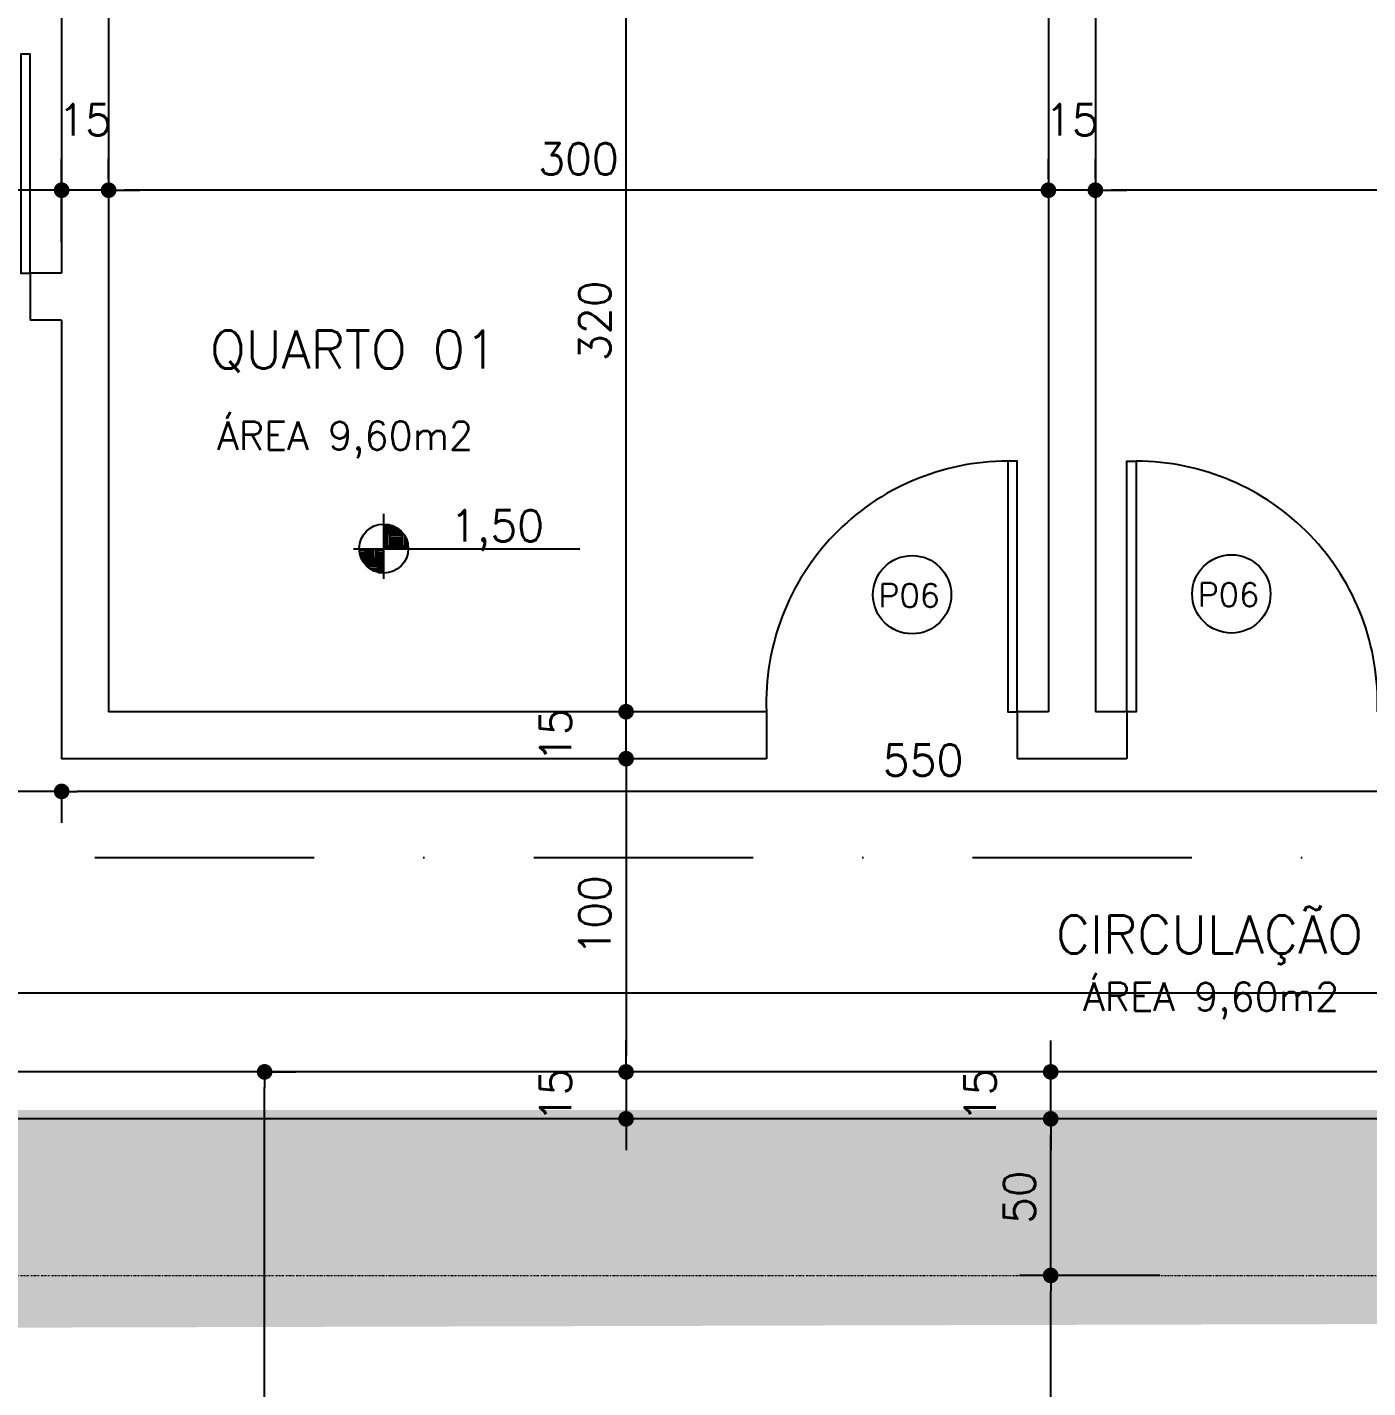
# Model space of a CAD drawing. Header units: inches. Extents: x 580771 to 672494, y 7715997 to 7829530.
# Drawn here: x 654686.2 to 655114.1, y 7728282.7 to 7728717.2 of the extents above; entities that cross this region are included whole.
import ezdxf

# ---------------------------------------------------------------- set-up
doc = ezdxf.new("R2010")
doc.units = ezdxf.units.IN
doc.header["$MEASUREMENT"] = 0
doc.header["$PDMODE"] = 2
doc.linetypes.add('DASHDOTX2', pattern=[2, 1, -0.5, 0, -0.5])
for name, color, linetype in [('02', 2, 'Continuous'), ('04', 4, 'Continuous'), ('1-ARQ-2', 2, 'Continuous'), ('1-ARQ-A', 1, 'Continuous'), ('Layer3', 3, 'Continuous'), ('NIVEL', 2, 'Continuous'), ('parede', 6, 'Continuous'), ('SIMBOLOS', 2, 'Continuous'), ('VEGETAÇÃO1', 96, 'Continuous')]:
    doc.layers.add(name, color=color, linetype=linetype)
doc.layers.add('MURO', color=3, linetype='Continuous', lineweight=0)
doc.styles.add('R80E50', font='romans.shx', dxfattribs={"height": 10})
doc.styles.add('ROMANS', font='romans', dxfattribs={"height": 0.2})
doc.dimstyles.new('ARQ50', dxfattribs={"dimscale": 50, "dimtxt": 10, "dimasz": 0.1, "dimexe": 0.2, "dimexo": 0.2, "dimgap": 0.1, "dimtad": 1, "dimdec": 0, "dimzin": 12, "dimdsep": 46, "dimtxsty": 'R80E50', "dimblk1": 'DOT', "dimblk2": 'DOT', "dimsah": 1, "dimcen": 0.4, "dimclrd": 15, "dimclre": 15, "dimclrt": 3, "dimadec": 0, "dimazin": 0, "dimtfac": 1, "dimtdec": 0, "dimtmove": 2, "dimatfit": 3, "dimldrblk": 'DOT', "dimfxl": 0.2, "dimtolj": 1, "dimtzin": 12, "dimarcsym": 0})

# ---------------------------------------------------------------- blocks, each defined once
blk = doc.blocks.new('_DOT')
at = {"color": 0, "linetype": 'ByBlock'}
blk.add_line((-0.5, 0), (-1, 0), dxfattribs=at)
at = {"color": 0, "linetype": 'ByBlock', "const_width": 0.5}
blk.add_lwpolyline([(-0.25, 0, 1), (0.25, 0, 1)], format="xyb", close=True, dxfattribs=at)
blk = doc.blocks.new('*D210')
at = {"color": 15, "lineweight": -2, "transparency": 16777216}
for p, q in [((655027.19, 7728668.61), (655027.19, 7728675.13)), ((655322.19, 7728665.13), (655032.19, 7728665.13))]:
    blk.add_line(p, q, dxfattribs=at)
at = {"layer": 'Defpoints', "color": 0, "transparency": 16777216}
for p in [(655027.19, 7728665.13), (655327.19, 7728665.13), (655027.19, 7728658.61)]:
    blk.add_point(p, dxfattribs=at)
at = {"color": 15, "lineweight": -2, "transparency": 16777216, "xscale": 5, "yscale": 5, "zscale": 5, "rotation": 180}
blk.add_blockref('_DOT', (655027.19, 7728665.13), dxfattribs=at)
at = {"color": 15, "lineweight": -2, "transparency": 16777216, "xscale": 5, "yscale": 5, "zscale": 5}
blk.add_blockref('_DOT', (655327.19, 7728665.13), dxfattribs=at)
at = {"color": 3, "transparency": 16777216, "insert": (655177.19, 7728675.13), "char_height": 10, "attachment_point": 5, "style": 'R80E50'}
blk.add_mtext('\\A1;300', dxfattribs=at)
blk = doc.blocks.new('*D211')
at = {"color": 15, "lineweight": -2, "transparency": 16777216}
for p, q in [((655012.19, 7728668.61), (655012.19, 7728675.13)), ((655027.19, 7728668.61), (655027.19, 7728675.13)), ((655007.19, 7728665.13), (655002.19, 7728665.13)), ((655027.19, 7728665.13), (655012.19, 7728665.13)), ((655032.19, 7728665.13), (655037.19, 7728665.13))]:
    blk.add_line(p, q, dxfattribs=at)
at = {"layer": 'Defpoints', "color": 0, "transparency": 16777216}
for p in [(655012.19, 7728665.13), (655012.19, 7728658.61), (655027.19, 7728658.61)]:
    blk.add_point(p, dxfattribs=at)
at = {"color": 15, "lineweight": -2, "transparency": 16777216, "xscale": 5, "yscale": 5, "zscale": 5}
blk.add_blockref('_DOT', (655012.19, 7728665.13), dxfattribs=at)
at = {"color": 15, "lineweight": -2, "transparency": 16777216, "xscale": 5, "yscale": 5, "zscale": 5, "rotation": 180}
blk.add_blockref('_DOT', (655027.19, 7728665.13), dxfattribs=at)
at = {"color": 3, "transparency": 16777216, "insert": (655019.69, 7728687.63), "char_height": 10, "attachment_point": 5, "style": 'R80E50'}
blk.add_mtext('\\A1;15', dxfattribs=at)
blk = doc.blocks.new('*D212')
at = {"color": 15, "lineweight": -2, "transparency": 16777216}
for p, q in [((654712.19, 7728668.61), (654712.19, 7728675.13)), ((655012.19, 7728668.61), (655012.19, 7728675.13)), ((655007.19, 7728665.13), (654717.19, 7728665.13))]:
    blk.add_line(p, q, dxfattribs=at)
at = {"layer": 'Defpoints', "color": 0, "transparency": 16777216}
for p in [(654712.19, 7728665.13), (654712.19, 7728658.61), (655012.19, 7728658.61)]:
    blk.add_point(p, dxfattribs=at)
at = {"color": 15, "lineweight": -2, "transparency": 16777216, "xscale": 5, "yscale": 5, "zscale": 5, "rotation": 180}
blk.add_blockref('_DOT', (654712.19, 7728665.13), dxfattribs=at)
at = {"color": 15, "lineweight": -2, "transparency": 16777216, "xscale": 5, "yscale": 5, "zscale": 5}
blk.add_blockref('_DOT', (655012.19, 7728665.13), dxfattribs=at)
at = {"color": 3, "transparency": 16777216, "insert": (654862.19, 7728675.13), "char_height": 10, "attachment_point": 5, "style": 'R80E50'}
blk.add_mtext('\\A1;300', dxfattribs=at)
blk = doc.blocks.new('*D213')
at = {"color": 15, "lineweight": -2, "transparency": 16777216}
for p, q in [((654697.19, 7728648.61), (654697.19, 7728675.13)), ((654712.19, 7728668.61), (654712.19, 7728675.13)), ((654692.19, 7728665.13), (654687.19, 7728665.13)), ((654712.19, 7728665.13), (654697.19, 7728665.13)), ((654717.19, 7728665.13), (654722.19, 7728665.13))]:
    blk.add_line(p, q, dxfattribs=at)
at = {"layer": 'Defpoints', "color": 0, "transparency": 16777216}
for p in [(654697.19, 7728665.13), (654712.19, 7728658.61), (654697.19, 7728638.61)]:
    blk.add_point(p, dxfattribs=at)
at = {"color": 15, "lineweight": -2, "transparency": 16777216, "xscale": 5, "yscale": 5, "zscale": 5}
blk.add_blockref('_DOT', (654697.19, 7728665.13), dxfattribs=at)
at = {"color": 15, "lineweight": -2, "transparency": 16777216, "xscale": 5, "yscale": 5, "zscale": 5, "rotation": 180}
blk.add_blockref('_DOT', (654712.19, 7728665.13), dxfattribs=at)
at = {"color": 3, "transparency": 16777216, "insert": (654704.69, 7728687.63), "char_height": 10, "attachment_point": 5, "style": 'R80E50'}
blk.add_mtext('\\A1;15', dxfattribs=at)
blk = doc.blocks.new('*D214')
at = {"color": 15, "lineweight": -2, "transparency": 16777216}
for p, q in [((654557.19, 7728648.61), (654557.19, 7728675.13)), ((654697.19, 7728648.61), (654697.19, 7728675.13)), ((654692.19, 7728665.13), (654562.19, 7728665.13))]:
    blk.add_line(p, q, dxfattribs=at)
at = {"layer": 'Defpoints', "color": 0, "transparency": 16777216}
for p in [(654557.19, 7728665.13), (654557.19, 7728638.61), (654697.19, 7728638.61)]:
    blk.add_point(p, dxfattribs=at)
at = {"color": 15, "lineweight": -2, "transparency": 16777216, "xscale": 5, "yscale": 5, "zscale": 5, "rotation": 180}
blk.add_blockref('_DOT', (654557.19, 7728665.13), dxfattribs=at)
at = {"color": 15, "lineweight": -2, "transparency": 16777216, "xscale": 5, "yscale": 5, "zscale": 5}
blk.add_blockref('_DOT', (654697.19, 7728665.13), dxfattribs=at)
at = {"color": 3, "transparency": 16777216, "insert": (654627.19, 7728675.13), "char_height": 10, "attachment_point": 5, "style": 'R80E50'}
blk.add_mtext('\\A1;140', dxfattribs=at)
blk = doc.blocks.new('*D159')
at = {"layer": 'Defpoints', "color": 0, "transparency": 16777216}
for p in [(654697.19, 7728483.61), (654697.19, 7728473.16), (655247.19, 7728473.61)]:
    blk.add_point(p, dxfattribs=at)
at = {"layer": 'NIVEL', "color": 15, "lineweight": -2, "transparency": 16777216}
for p, q in [((654697.19, 7728473.61), (654697.19, 7728463.16)), ((655242.19, 7728473.16), (654702.19, 7728473.16)), ((655247.19, 7728463.61), (655247.19, 7728463.16))]:
    blk.add_line(p, q, dxfattribs=at)
at = {"layer": 'NIVEL', "color": 15, "lineweight": -2, "transparency": 16777216, "xscale": 5, "yscale": 5, "zscale": 5, "rotation": 180}
blk.add_blockref('_DOT', (654697.19, 7728473.16), dxfattribs=at)
at = {"layer": 'NIVEL', "color": 15, "lineweight": -2, "transparency": 16777216, "xscale": 5, "yscale": 5, "zscale": 5}
blk.add_blockref('_DOT', (655247.19, 7728473.16), dxfattribs=at)
at = {"layer": 'NIVEL', "color": 3, "transparency": 16777216, "insert": (654972.19, 7728483.16), "char_height": 10, "attachment_point": 5, "style": 'R80E50'}
blk.add_mtext('\\A1;550', dxfattribs=at)
blk = doc.blocks.new('*D106')
at = {"layer": 'Defpoints', "color": 0, "transparency": 16777216}
for p in [(654697.19, 7728483.61), (654607.19, 7728475.84), (654607.19, 7728473.16)]:
    blk.add_point(p, dxfattribs=at)
at = {"layer": 'NIVEL', "color": 15, "lineweight": -2, "transparency": 16777216}
for p, q in [((654692.19, 7728473.16), (654612.19, 7728473.16)), ((654697.19, 7728473.61), (654697.19, 7728463.16)), ((654607.19, 7728465.84), (654607.19, 7728463.16))]:
    blk.add_line(p, q, dxfattribs=at)
at = {"layer": 'NIVEL', "color": 15, "lineweight": -2, "transparency": 16777216, "xscale": 5, "yscale": 5, "zscale": 5, "rotation": 180}
blk.add_blockref('_DOT', (654607.19, 7728473.16), dxfattribs=at)
at = {"layer": 'NIVEL', "color": 15, "lineweight": -2, "transparency": 16777216, "xscale": 5, "yscale": 5, "zscale": 5}
blk.add_blockref('_DOT', (654697.19, 7728473.16), dxfattribs=at)
at = {"layer": 'NIVEL', "color": 3, "transparency": 16777216, "insert": (654652.19, 7728483.16), "char_height": 10, "attachment_point": 5, "style": 'R80E50'}
blk.add_mtext('\\A1;90', dxfattribs=at)
blk = doc.blocks.new('*D147')
at = {"layer": 'Defpoints', "color": 0, "transparency": 16777216}
for p in [(655247.19, 7728408.86), (653577.19, 7728383.61), (655247.19, 7728383.61)]:
    blk.add_point(p, dxfattribs=at)
at = {"layer": 'NIVEL', "color": 15, "lineweight": -2, "transparency": 16777216}
for p, q in [((653577.19, 7728393.61), (653577.19, 7728418.86)), ((655247.19, 7728393.61), (655247.19, 7728418.86)), ((653582.19, 7728408.86), (655242.19, 7728408.86))]:
    blk.add_line(p, q, dxfattribs=at)
at = {"layer": 'NIVEL', "color": 15, "lineweight": -2, "transparency": 16777216, "xscale": 5, "yscale": 5, "zscale": 5, "rotation": 180}
blk.add_blockref('_DOT', (653577.19, 7728408.86), dxfattribs=at)
at = {"layer": 'NIVEL', "color": 15, "lineweight": -2, "transparency": 16777216, "xscale": 5, "yscale": 5, "zscale": 5}
blk.add_blockref('_DOT', (655247.19, 7728408.86), dxfattribs=at)
at = {"layer": 'NIVEL', "color": 3, "transparency": 16777216, "insert": (654496.49, 7728418.86), "char_height": 10, "attachment_point": 5, "style": 'R80E50'}
blk.add_mtext('\\A1;1670', dxfattribs=at)
blk = doc.blocks.new('*D81')
at = {"layer": 'Defpoints', "color": 0, "transparency": 16777216}
for p in [(654922.19, 7728483.61), (654877.38, 7728383.61), (654922.19, 7728383.61)]:
    blk.add_point(p, dxfattribs=at)
at = {"layer": 'NIVEL', "color": 15, "lineweight": -2, "transparency": 16777216}
for p, q in [((654912.19, 7728483.61), (654867.38, 7728483.61)), ((654877.38, 7728478.61), (654877.38, 7728388.61)), ((654912.19, 7728383.61), (654867.38, 7728383.61))]:
    blk.add_line(p, q, dxfattribs=at)
at = {"layer": 'NIVEL', "color": 15, "lineweight": -2, "transparency": 16777216, "xscale": 5, "yscale": 5, "zscale": 5}
for p, rotation in [((654877.38, 7728483.61), 90), ((654877.38, 7728383.61), 270)]:
    blk.add_blockref('_DOT', p, dxfattribs=dict(at, rotation=rotation))
at = {"layer": 'NIVEL', "color": 3, "transparency": 16777216, "insert": (654867.38, 7728433.61), "char_height": 10, "attachment_point": 5, "rotation": 90, "style": 'R80E50'}
blk.add_mtext('\\A1;100', dxfattribs=at)
blk = doc.blocks.new('*D82')
at = {"layer": 'Defpoints', "color": 0, "transparency": 16777216}
for p in [(654922.19, 7728383.61), (654877.38, 7728368.61), (654988.66, 7728368.61)]:
    blk.add_point(p, dxfattribs=at)
at = {"layer": 'NIVEL', "color": 15, "lineweight": -2, "transparency": 16777216}
for p, q in [((654877.38, 7728388.61), (654877.38, 7728393.61)), ((654912.19, 7728383.61), (654867.38, 7728383.61)), ((654877.38, 7728383.61), (654877.38, 7728368.61)), ((654978.66, 7728368.61), (654867.38, 7728368.61)), ((654877.38, 7728363.61), (654877.38, 7728358.61))]:
    blk.add_line(p, q, dxfattribs=at)
at = {"layer": 'NIVEL', "color": 15, "lineweight": -2, "transparency": 16777216, "xscale": 5, "yscale": 5, "zscale": 5}
for p, rotation in [((654877.38, 7728383.61), 270), ((654877.38, 7728368.61), 90)]:
    blk.add_blockref('_DOT', p, dxfattribs=dict(at, rotation=rotation))
at = {"layer": 'NIVEL', "color": 3, "transparency": 16777216, "insert": (654854.88, 7728376.11), "char_height": 10, "attachment_point": 5, "rotation": 90, "style": 'R80E50'}
blk.add_mtext('\\A1;15', dxfattribs=at)
blk = doc.blocks.new('*D83')
at = {"layer": 'Defpoints', "color": 0, "transparency": 16777216}
for p in [(654877.38, 7728498.61), (654922.19, 7728498.61), (654922.19, 7728483.61)]:
    blk.add_point(p, dxfattribs=at)
at = {"layer": 'NIVEL', "color": 15, "lineweight": -2, "transparency": 16777216}
for p, q in [((654877.38, 7728503.61), (654877.38, 7728508.61)), ((654912.19, 7728498.61), (654867.38, 7728498.61)), ((654877.38, 7728483.61), (654877.38, 7728498.61)), ((654912.19, 7728483.61), (654867.38, 7728483.61)), ((654877.38, 7728478.61), (654877.38, 7728473.61))]:
    blk.add_line(p, q, dxfattribs=at)
at = {"layer": 'NIVEL', "color": 15, "lineweight": -2, "transparency": 16777216, "xscale": 5, "yscale": 5, "zscale": 5}
for p, rotation in [((654877.38, 7728498.61), 270), ((654877.38, 7728483.61), 90)]:
    blk.add_blockref('_DOT', p, dxfattribs=dict(at, rotation=rotation))
at = {"layer": 'NIVEL', "color": 3, "transparency": 16777216, "insert": (654854.88, 7728491.11), "char_height": 10, "attachment_point": 5, "rotation": 90, "style": 'R80E50'}
blk.add_mtext('\\A1;15', dxfattribs=at)
blk = doc.blocks.new('*D84')
at = {"layer": 'Defpoints', "color": 0, "transparency": 16777216}
for p in [(654877.38, 7728818.61), (654952.19, 7728818.61), (654922.19, 7728498.61)]:
    blk.add_point(p, dxfattribs=at)
at = {"layer": 'NIVEL', "color": 15, "lineweight": -2, "transparency": 16777216}
for p, q in [((654942.19, 7728818.61), (654867.38, 7728818.61)), ((654877.38, 7728503.61), (654877.38, 7728813.61)), ((654912.19, 7728498.61), (654867.38, 7728498.61))]:
    blk.add_line(p, q, dxfattribs=at)
at = {"layer": 'NIVEL', "color": 15, "lineweight": -2, "transparency": 16777216, "xscale": 5, "yscale": 5, "zscale": 5}
for p, rotation in [((654877.38, 7728818.61), 90), ((654877.38, 7728498.61), 270)]:
    blk.add_blockref('_DOT', p, dxfattribs=dict(at, rotation=rotation))
at = {"layer": 'NIVEL', "color": 3, "transparency": 16777216, "insert": (654867.38, 7728623.44), "char_height": 10, "attachment_point": 5, "rotation": 90, "style": 'R80E50'}
blk.add_mtext('\\A1;320', dxfattribs=at)
blk = doc.blocks.new('*D1253')
at = {"layer": 'Defpoints', "color": 0, "transparency": 16777216}
for p in [(655012.93, 7728318.61), (655057.74, 7728318.61), (655057.74, 7728213.61)]:
    blk.add_point(p, dxfattribs=at)
at = {"layer": 'NIVEL', "color": 15, "lineweight": -2, "transparency": 16777216}
for p, q in [((655047.74, 7728318.61), (655002.93, 7728318.61)), ((655012.93, 7728218.61), (655012.93, 7728313.61)), ((655047.74, 7728213.61), (655002.93, 7728213.61))]:
    blk.add_line(p, q, dxfattribs=at)
at = {"layer": 'NIVEL', "color": 15, "lineweight": -2, "transparency": 16777216, "xscale": 5, "yscale": 5, "zscale": 5}
for p, rotation in [((655012.93, 7728318.61), 90), ((655012.93, 7728213.61), 270)]:
    blk.add_blockref('_DOT', p, dxfattribs=dict(at, rotation=rotation))
at = {"layer": 'NIVEL', "color": 3, "transparency": 16777216, "insert": (655002.93, 7728266.11), "char_height": 10, "attachment_point": 5, "rotation": 90, "style": 'R80E50'}
blk.add_mtext('\\A1;105', dxfattribs=at)
blk = doc.blocks.new('*D1254')
at = {"layer": 'Defpoints', "color": 0, "transparency": 16777216}
for p in [(655012.93, 7728368.61), (655057.74, 7728368.61), (655057.74, 7728318.61)]:
    blk.add_point(p, dxfattribs=at)
at = {"layer": 'NIVEL', "color": 15, "lineweight": -2, "transparency": 16777216}
for p, q in [((655047.74, 7728368.61), (655002.93, 7728368.61)), ((655012.93, 7728323.61), (655012.93, 7728363.61)), ((655047.74, 7728318.61), (655002.93, 7728318.61))]:
    blk.add_line(p, q, dxfattribs=at)
at = {"layer": 'NIVEL', "color": 15, "lineweight": -2, "transparency": 16777216, "xscale": 5, "yscale": 5, "zscale": 5}
for p, rotation in [((655012.93, 7728368.61), 90), ((655012.93, 7728318.61), 270)]:
    blk.add_blockref('_DOT', p, dxfattribs=dict(at, rotation=rotation))
at = {"layer": 'NIVEL', "color": 3, "transparency": 16777216, "insert": (655002.93, 7728343.61), "char_height": 10, "attachment_point": 5, "rotation": 90, "style": 'R80E50'}
blk.add_mtext('\\A1;50', dxfattribs=at)
blk = doc.blocks.new('*D1255')
at = {"layer": 'Defpoints', "color": 0, "transparency": 16777216}
for p in [(655012.93, 7728383.61), (655057.74, 7728383.61), (655057.74, 7728368.61)]:
    blk.add_point(p, dxfattribs=at)
at = {"layer": 'NIVEL', "color": 15, "lineweight": -2, "transparency": 16777216}
for p, q in [((655012.93, 7728388.61), (655012.93, 7728393.61)), ((655047.74, 7728383.61), (655002.93, 7728383.61)), ((655012.93, 7728368.61), (655012.93, 7728383.61)), ((655047.74, 7728368.61), (655002.93, 7728368.61)), ((655012.93, 7728363.61), (655012.93, 7728358.61))]:
    blk.add_line(p, q, dxfattribs=at)
at = {"layer": 'NIVEL', "color": 15, "lineweight": -2, "transparency": 16777216, "xscale": 5, "yscale": 5, "zscale": 5}
for p, rotation in [((655012.93, 7728383.61), 270), ((655012.93, 7728368.61), 90)]:
    blk.add_blockref('_DOT', p, dxfattribs=dict(at, rotation=rotation))
at = {"layer": 'NIVEL', "color": 3, "transparency": 16777216, "insert": (654990.43, 7728376.11), "char_height": 10, "attachment_point": 5, "rotation": 90, "style": 'R80E50'}
blk.add_mtext('\\A1;15', dxfattribs=at)
blk = doc.blocks.new('*D1263')
at = {"layer": 'Defpoints', "color": 0, "transparency": 16777216}
for p in [(654751.98, 7728383.61), (654761.98, 7728383.61), (654763.3, 7728133.61)]:
    blk.add_point(p, dxfattribs=at)
at = {"layer": 'NIVEL', "color": 15, "lineweight": -2, "transparency": 16777216}
for p, q in [((654761.98, 7728383.61), (654771.98, 7728383.61)), ((654761.98, 7728138.61), (654761.98, 7728378.61)), ((654753.3, 7728133.61), (654751.98, 7728133.61))]:
    blk.add_line(p, q, dxfattribs=at)
at = {"layer": 'NIVEL', "color": 15, "lineweight": -2, "transparency": 16777216, "xscale": 5, "yscale": 5, "zscale": 5}
for p, rotation in [((654761.98, 7728383.61), 90), ((654761.98, 7728133.61), 270)]:
    blk.add_blockref('_DOT', p, dxfattribs=dict(at, rotation=rotation))
at = {"layer": 'NIVEL', "color": 3, "transparency": 16777216, "insert": (654751.98, 7728258.61), "char_height": 10, "attachment_point": 5, "rotation": 90, "style": 'R80E50'}
blk.add_mtext('\\A1;250', dxfattribs=at)
blk = doc.blocks.new('*X31')
at = {"color": 0}
for p, q in [((-1683.05, 3892), (-1680, 3892)), ((-1683.05, 3891), (-1680, 3891)), ((-1683.05, 3890), (-1680, 3890)), ((-1680, 3888), (-1680, 3892.29)), ((-1679, 3888), (-1679, 3891.98)), ((-1678, 3888), (-1678, 3891.57)), ((-1677, 3888), (-1677, 3891.05)), ((-1676, 3888), (-1676, 3890.4)), ((-1683.05, 3889), (-1680, 3889)), ((-1683.05, 3888), (-1680, 3888)), ((-1683, 3882), (-1683, 3888)), ((-1682, 3882), (-1682, 3888)), ((-1681, 3882), (-1681, 3888)), ((-1680, 3882), (-1680, 3888)), ((-1680, 3888), (-1674, 3888)), ((-1680, 3887), (-1674, 3887)), ((-1680, 3886), (-1674, 3886)), ((-1680, 3885), (-1674, 3885)), ((-1680, 3884), (-1674, 3884)), ((-1675, 3888), (-1675, 3889.59)), ((-1674, 3888), (-1674, 3888.57)), ((-1674, 3882), (-1674, 3888)), ((-1674, 3888), (-1673.54, 3888)), ((-1673, 3882), (-1673, 3887.24)), ((-1672, 3882), (-1672, 3885.37)), ((-1695.03, 3880), (-1692, 3880)), ((-1694.93, 3879), (-1692, 3879)), ((-1694.74, 3878), (-1692, 3878)), ((-1694.47, 3877), (-1692, 3877)), ((-1692, 3876), (-1692, 3880.69)), ((-1691, 3876), (-1691, 3880.69)), ((-1690, 3876), (-1690, 3880.69)), ((-1689, 3876), (-1689, 3880.69)), ((-1688, 3876), (-1688, 3880.69)), ((-1687, 3876), (-1687, 3880.69)), ((-1686, 3876), (-1686, 3880.69)), ((-1686, 3880), (-1683.05, 3880)), ((-1686, 3879), (-1683.05, 3879)), ((-1686, 3878), (-1683.05, 3878)), ((-1686, 3877), (-1683.05, 3877)), ((-1683.05, 3882), (-1680, 3882)), ((-1683.05, 3881), (-1680, 3881)), ((-1680, 3883), (-1674, 3883)), ((-1680, 3880.69), (-1680, 3882)), ((-1680, 3882), (-1674, 3882)), ((-1679, 3880.69), (-1679, 3882)), ((-1678, 3880.69), (-1678, 3882)), ((-1677, 3880.69), (-1677, 3882)), ((-1676, 3880.69), (-1676, 3882)), ((-1675, 3880.69), (-1675, 3882)), ((-1674, 3880.69), (-1674, 3882)), ((-1674, 3882), (-1671.12, 3882)), ((-1674, 3881), (-1671.05, 3881)), ((-1694.1, 3876), (-1692, 3876)), ((-1694, 3875.78), (-1694, 3876)), ((-1693, 3873.98), (-1693, 3876)), ((-1692, 3872.69), (-1692, 3876)), ((-1692, 3876), (-1686, 3876)), ((-1692, 3875), (-1686, 3875)), ((-1692, 3874), (-1686, 3874)), ((-1692, 3873), (-1686, 3873)), ((-1691.33, 3872), (-1686, 3872)), ((-1690.13, 3871), (-1686, 3871)), ((-1688.51, 3870), (-1686, 3870)), ((-1688, 3869.76), (-1688, 3870)), ((-1687, 3869.36), (-1687, 3870)), ((-1686, 3870), (-1686, 3876)), ((-1686, 3876), (-1683.05, 3876)), ((-1686, 3869.06), (-1686, 3870)), ((-1686, 3870), (-1683.05, 3870)), ((-1685, 3870), (-1685, 3876)), ((-1684, 3870), (-1684, 3876)), ((-1685.77, 3869), (-1683.05, 3869))]:
    blk.add_line(p, q, dxfattribs=at)

msp = doc.modelspace()

# ---------------------------------------------------------------- hatches: boundary and pattern name
at = {"layer": 'VEGETAÇÃO1'}
h = msp.add_hatch(dxfattribs=at)
h.set_pattern_fill('AR-SAND', color=256, scale=5, style=0)
h.set_pattern_definition([(37.5, (-20641.482, 6523.768), (-0.3149667905, 9.634118845), [0, -7.6, 0, -8.5, 0, -8.125]), (7.5, (-20641.482, 6523.768), (8.848883526, 14.110730326), [0, -4.1, 0, -6.85, 0, -2.625]), (327.5, (-20647.632, 6523.768), (15.570709309, 0.028295268), [0, -2.5, 0, -9, 0, -11.75]), (317.5, (-20647.632, 6523.768), (15.030633023, 4.388377825), [0, -1.25, 0, -5.9, 0, -6.75])])
h.paths.add_polyline_path([(656359.992, 7728371.404), (653382.742, 7728371.404), (653382.742, 7728298.492), (656359.971, 7728306.404)])
h = msp.add_hatch(dxfattribs=at)
h.set_pattern_fill('AR-SAND', color=256, scale=5, style=0)
h.set_pattern_definition([(37.5, (0, -41893.459), (-0.3149667905, 9.634118845), [0, -7.6, 0, -8.5, 0, -8.125]), (7.5, (0, -41893.459), (8.848883526, 14.110730326), [0, -4.1, 0, -6.85, 0, -2.625]), (327.5, (-6.15, -41893.459), (15.570709309, 0.028295268), [0, -2.5, 0, -9, 0, -11.75]), (317.5, (-6.15, -41893.459), (15.030633023, 4.388377825), [0, -1.25, 0, -5.9, 0, -6.75])])
h.paths.add_polyline_path([(655601.168, 7728368.605), (653656.46, 7728368.605), (653656.46, 7728318.605), (655601.168, 7728318.605)])
h.paths.add_polyline_path([(655010.427, 7728333.01), (655010.427, 7728354.2), (654995.427, 7728354.2), (654995.427, 7728333.01)], flags=24)
h.paths.add_polyline_path([(654380.299, 7728333.01), (654380.299, 7728354.2), (654365.299, 7728354.2), (654365.299, 7728333.01)], flags=24)
h.paths.add_polyline_path([(653735.298, 7728333.01), (653735.298, 7728354.2), (653720.298, 7728354.2), (653720.298, 7728333.01)], flags=24)

# ---------------------------------------------------------------- linework, layer by layer
at = {"layer": '04', "linetype": 'DASHDOTX2', "ltscale": 70}
msp.add_line((651205.296, 7728452.086), (656456.083, 7728452.086), dxfattribs=at)
at = {"layer": '1-ARQ-2'}
for points in [[(654687.193, 7728638.605), (654687.193, 7728708.605), (654684.193, 7728708.605), (654684.193, 7728638.605), (654687.193, 7728638.605)], [(655002.193, 7728498.605), (655002.193, 7728578.605), (654999.193, 7728578.605), (654999.193, 7728498.605), (655002.193, 7728498.605)], [(655037.193, 7728498.605), (655037.193, 7728578.605), (655040.193, 7728578.605), (655040.193, 7728498.605), (655037.193, 7728498.605)]]:
    msp.add_lwpolyline(points, dxfattribs=at)
at = {"layer": '1-ARQ-A'}
for centre, start, end in [((654999.193, 7728501.549), 90, 182.18938), ((655040.193, 7728501.549), 357.81062, 90)]:
    msp.add_arc(centre, 77.056, start, end, dxfattribs=at)
at = {"layer": 'MURO', "color": 3, "linetype": 'DASHDOTX2', "ltscale": 0.5}
msp.add_line((653382.741, 7728318.605), (656354.873, 7728318.605), dxfattribs=at)
at = {"layer": 'NIVEL', "color": 2, "linetype": 'Continuous'}
for p, q in [((654799.951, 7728561.767), (654799.951, 7728541.015)), ((654862.655, 7728550.49), (654790.316, 7728550.49))]:
    msp.add_line(p, q, dxfattribs=at)
msp.add_circle((654800.023, 7728550.709), 7.84, dxfattribs=at)
at = {"layer": 'parede'}
for p, q in [((654697.193, 7728818.605), (654697.193, 7728638.605)), ((654712.193, 7728818.605), (654712.193, 7728498.605)), ((655012.193, 7728818.605), (655012.193, 7728498.605)), ((655027.193, 7728818.605), (655027.193, 7728498.605)), ((654697.193, 7728638.605), (654687.193, 7728638.605)), ((654687.193, 7728638.605), (654687.193, 7728623.605)), ((654697.193, 7728623.605), (654687.193, 7728623.605)), ((654697.193, 7728623.605), (654697.193, 7728483.605)), ((654922.193, 7728498.605), (654712.193, 7728498.605)), ((654922.193, 7728498.605), (654922.193, 7728483.605)), ((655012.193, 7728498.605), (655002.193, 7728498.605)), ((655002.193, 7728498.605), (655002.193, 7728483.605)), ((655037.193, 7728498.605), (655027.193, 7728498.605)), ((655037.193, 7728498.605), (655037.193, 7728483.605)), ((654922.193, 7728483.605), (654697.193, 7728483.605)), ((655037.193, 7728483.605), (655002.193, 7728483.605)), ((655857.193, 7728383.605), (653577.193, 7728383.605)), ((655872.193, 7728368.605), (652697.193, 7728368.605))]:
    msp.add_line(p, q, dxfattribs=at)
at = {"layer": 'SIMBOLOS', "color": 2}
for centre in [(654968.671, 7728535.973), (655070.588, 7728536.222)]:
    msp.add_circle(centre, 12.5, dxfattribs=at)

# ---------------------------------------------------------------- block references
at = {"layer": 'NIVEL', "color": 1, "linetype": 'Continuous', "xscale": 0.6533333333209157, "yscale": 0.6533333333209157, "zscale": 0.6533333333209157}
msp.add_blockref('*X31', (655899.615, 7726015.327), dxfattribs=at)

# ---------------------------------------------------------------- texts
at = {"layer": '02', "char_height": 9, "width": 104.16053, "attachment_point": 7, "style": 'R80E50'}
for insert in [(654746.783, 7728579.524), (655023.235, 7728400.396)]:
    msp.add_mtext('\\pt63;{\\C2;ÁREA 9,60m2}', dxfattribs=dict(at, insert=insert))
at = {"layer": 'Layer3', "style": 'R80E50'}
for s, p in [('QUARTO 01', (654744.579, 7728608.19)), ('CIRCULAÇÃO', (655014.627, 7728421.423))]:
    msp.add_text(s, height=12.1, dxfattribs=at).set_placement(p)
at = {"layer": 'NIVEL', "color": 2, "linetype": 'Continuous', "style": 'ROMANS'}
msp.add_text('1,50', height=10, dxfattribs=at).set_placement((654821.181, 7728553.015))
at = {"layer": 'SIMBOLOS', "color": 2, "style": 'ROMANS'}
for p in [(654957.938, 7728531.97), (655059.856, 7728532.218)]:
    msp.add_text('P06', height=7.5, dxfattribs=at).set_placement(p)

# ---------------------------------------------------------------- dimensions: what is measured, and where the dimension line sits
at = {"color": 4}
for base, p1, p2, picture, middle in [((654697.193, 7728665.129), (654712.193, 7728658.605), (654697.193, 7728638.605), '*D213', (654704.693, 7728687.629)), ((655012.193, 7728665.129), (655027.193, 7728658.605), (655012.193, 7728658.605), '*D211', (655019.693, 7728687.629)), ((654557.193, 7728665.129), (654697.193, 7728638.605), (654557.193, 7728638.605), '*D214', (654627.193, 7728675.129)), ((654712.193, 7728665.129), (655012.193, 7728658.605), (654712.193, 7728658.605), '*D212', (654862.193, 7728675.129)), ((655027.193, 7728665.129), (655327.193, 7728665.129), (655027.193, 7728658.605), '*D210', (655177.193, 7728675.129))]:
    dim = msp.add_linear_dim(base=base, p1=p1, p2=p2, dimstyle='ARQ50', dxfattribs=at)
    dim.commit()
    dim.dimension.update_dxf_attribs({"geometry": picture, "text_midpoint": middle})
at = {"layer": 'NIVEL', "color": 4}
dim = msp.add_linear_dim(base=(654877.379, 7728818.605), p1=(654922.193, 7728498.605), p2=(654952.193, 7728818.605), angle=90, dimstyle='ARQ50', dxfattribs=at)
dim.commit()
dim.dimension.update_dxf_attribs({"geometry": '*D84', "text_midpoint": (654867.379, 7728623.44), "dimtype": 160})
for base, p1, p2, picture, middle in [((654877.379, 7728498.605), (654922.193, 7728483.605), (654922.193, 7728498.605), '*D83', (654854.879, 7728491.105)), ((654877.379, 7728383.605), (654922.193, 7728483.605), (654922.193, 7728383.605), '*D81', (654867.379, 7728433.605)), ((654877.379, 7728368.605), (654922.193, 7728383.605), (654988.662, 7728368.605), '*D82', (654854.879, 7728376.105)), ((655012.927, 7728383.605), (655057.741, 7728368.605), (655057.741, 7728383.605), '*D1255', (654990.427, 7728376.105)), ((654761.985, 7728383.605), (654763.296, 7728133.605), (654751.985, 7728383.605), '*D1263', (654751.985, 7728258.605)), ((655012.927, 7728368.605), (655057.741, 7728318.605), (655057.741, 7728368.605), '*D1254', (655002.927, 7728343.605)), ((655012.927, 7728318.605), (655057.741, 7728213.605), (655057.741, 7728318.605), '*D1253', (655002.927, 7728266.105))]:
    dim = msp.add_linear_dim(base=base, p1=p1, p2=p2, angle=90, dimstyle='ARQ50', dxfattribs=at)
    dim.commit()
    dim.dimension.update_dxf_attribs({"geometry": picture, "text_midpoint": middle})
for base, p1, p2, picture, middle in [((654607.193, 7728473.163), (654697.193, 7728483.605), (654607.193, 7728475.84), '*D106', (654652.193, 7728483.163)), ((654697.193, 7728473.163), (655247.193, 7728473.605), (654697.193, 7728483.605), '*D159', (654972.193, 7728483.163))]:
    dim = msp.add_linear_dim(base=base, p1=p1, p2=p2, dimstyle='ARQ50', dxfattribs=at)
    dim.commit()
    dim.dimension.update_dxf_attribs({"geometry": picture, "text_midpoint": middle})
dim = msp.add_linear_dim(base=(655247.193, 7728408.862), p1=(653577.193, 7728383.605), p2=(655247.193, 7728383.605), dimstyle='ARQ50', dxfattribs=at)
dim.commit()
dim.dimension.update_dxf_attribs({"geometry": '*D147', "text_midpoint": (654496.489, 7728418.862), "dimtype": 160})

doc.saveas('drawing.dxf')
